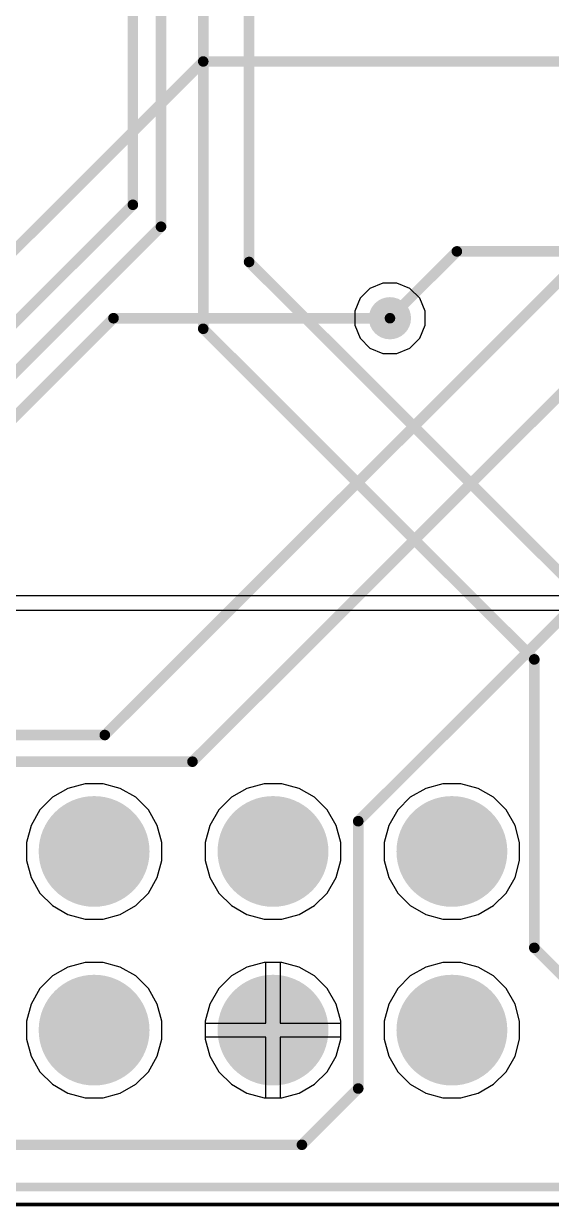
# Model space of a CAD drawing. Header units: inches. Extents: x 0 to 110, y 0 to 95.
# Drawn here: x 60.25 to 67.74, y 14.02 to 30.84 of the extents above; entities that cross this region are included whole.
import ezdxf

# ---------------------------------------------------------------- set-up
doc = ezdxf.new("R2010")
doc.units = ezdxf.units.IN
for name, color, linetype in [('Bottom Layer', 5, 'Continuous'), ('Bottom Solder', 6, 'Continuous'), ('Int1', 16, 'Continuous'), ('Int2', 76, 'Continuous'), ('Mechanical 13', 56, 'Continuous'), ('Multi-Layer', 9, 'Continuous'), ('Pad Holes', 156, 'Continuous'), ('Top Courtyard', 56, 'Continuous'), ('Top Layer', 1, 'Continuous'), ('Top Overlay', 2, 'Continuous'), ('Top Solder', 216, 'Continuous'), ('Via Holes', 16, 'Continuous')]:
    doc.layers.add(name, color=color, linetype=linetype)

# ---------------------------------------------------------------- blocks, each defined once
blk = doc.blocks.new('RPI_1037')
at = {"layer": 'Bottom Layer'}
h = blk.add_hatch(color=5, dxfattribs=at)
edge = h.paths.add_edge_path()
edge.add_arc((-21.43, 25.77), 0.762, 0, 360)
h = blk.add_hatch(color=5, dxfattribs=at)
edge = h.paths.add_edge_path()
edge.add_arc((-18.89, 25.77), 0.762, 0, 360)
h = blk.add_hatch(color=5, dxfattribs=at)
edge = h.paths.add_edge_path()
edge.add_arc((-16.35, 25.77), 0.762, 0, 360)
h = blk.add_hatch(color=5, dxfattribs=at)
edge = h.paths.add_edge_path()
edge.add_arc((-21.43, 23.23), 0.762, 0, 360)
h = blk.add_hatch(color=5, dxfattribs=at)
edge = h.paths.add_edge_path()
edge.add_arc((-18.89, 23.23), 0.762, 0, 360)
h = blk.add_hatch(color=5, dxfattribs=at)
edge = h.paths.add_edge_path()
edge.add_arc((-16.35, 23.23), 0.762, 0, 360)
at = {"layer": 'Bottom Solder'}
h = blk.add_hatch(color=6, dxfattribs=at)
edge = h.paths.add_edge_path()
edge.add_arc((-21.43, 25.77), 0.787, 0, 360)
h = blk.add_hatch(color=6, dxfattribs=at)
edge = h.paths.add_edge_path()
edge.add_arc((-18.89, 25.77), 0.787, 0, 360)
h = blk.add_hatch(color=6, dxfattribs=at)
edge = h.paths.add_edge_path()
edge.add_arc((-16.35, 25.77), 0.787, 0, 360)
h = blk.add_hatch(color=6, dxfattribs=at)
edge = h.paths.add_edge_path()
edge.add_arc((-21.43, 23.23), 0.787, 0, 360)
h = blk.add_hatch(color=6, dxfattribs=at)
edge = h.paths.add_edge_path()
edge.add_arc((-18.89, 23.23), 0.787, 0, 360)
h = blk.add_hatch(color=6, dxfattribs=at)
edge = h.paths.add_edge_path()
edge.add_arc((-16.35, 23.23), 0.787, 0, 360)
at = {"layer": 'Int1'}
h = blk.add_hatch(color=16, dxfattribs=at)
edge = h.paths.add_edge_path()
edge.add_arc((-21.43, 25.77), 0.762, 0, 360)
h = blk.add_hatch(color=16, dxfattribs=at)
edge = h.paths.add_edge_path()
edge.add_arc((-18.89, 25.77), 0.762, 0, 360)
h = blk.add_hatch(color=16, dxfattribs=at)
edge = h.paths.add_edge_path()
edge.add_arc((-16.35, 25.77), 0.762, 0, 360)
h = blk.add_hatch(color=16, dxfattribs=at)
edge = h.paths.add_edge_path()
edge.add_arc((-21.43, 23.23), 0.762, 0, 360)
h = blk.add_hatch(color=16, dxfattribs=at)
edge = h.paths.add_edge_path()
edge.add_arc((-18.89, 23.23), 0.762, 0, 360)
h = blk.add_hatch(color=16, dxfattribs=at)
edge = h.paths.add_edge_path()
edge.add_arc((-16.35, 23.23), 0.762, 0, 360)
at = {"layer": 'Int2'}
h = blk.add_hatch(color=76, dxfattribs=at)
edge = h.paths.add_edge_path()
edge.add_arc((-21.43, 25.77), 0.762, 0, 360)
h = blk.add_hatch(color=76, dxfattribs=at)
edge = h.paths.add_edge_path()
edge.add_arc((-18.89, 25.77), 0.762, 0, 360)
h = blk.add_hatch(color=76, dxfattribs=at)
edge = h.paths.add_edge_path()
edge.add_arc((-16.35, 25.77), 0.762, 0, 360)
h = blk.add_hatch(color=76, dxfattribs=at)
edge = h.paths.add_edge_path()
edge.add_arc((-21.43, 23.23), 0.762, 0, 360)
h = blk.add_hatch(color=76, dxfattribs=at)
edge = h.paths.add_edge_path()
edge.add_arc((-18.89, 23.23), 0.762, 0, 360)
h = blk.add_hatch(color=76, dxfattribs=at)
edge = h.paths.add_edge_path()
edge.add_arc((-16.35, 23.23), 0.762, 0, 360)
at = {"layer": 'Multi-Layer'}
h = blk.add_hatch(color=9, dxfattribs=at)
edge = h.paths.add_edge_path()
edge.add_arc((-21.43, 25.77), 0.762, 0, 360)
h = blk.add_hatch(color=9, dxfattribs=at)
edge = h.paths.add_edge_path()
edge.add_arc((-18.89, 25.77), 0.762, 0, 360)
h = blk.add_hatch(color=9, dxfattribs=at)
edge = h.paths.add_edge_path()
edge.add_arc((-16.35, 25.77), 0.762, 0, 360)
h = blk.add_hatch(color=9, dxfattribs=at)
edge = h.paths.add_edge_path()
edge.add_arc((-21.43, 23.23), 0.762, 0, 360)
h = blk.add_hatch(color=9, dxfattribs=at)
edge = h.paths.add_edge_path()
edge.add_arc((-18.89, 23.23), 0.762, 0, 360)
h = blk.add_hatch(color=9, dxfattribs=at)
edge = h.paths.add_edge_path()
edge.add_arc((-16.35, 23.23), 0.762, 0, 360)
at = {"layer": 'Pad Holes'}
h = blk.add_hatch(color=7, dxfattribs=at)
edge = h.paths.add_edge_path()
edge.add_arc((-21.43, 25.77), 0.508, 0, 360)
h = blk.add_hatch(color=7, dxfattribs=at)
edge = h.paths.add_edge_path()
edge.add_arc((-18.89, 25.77), 0.508, 0, 360)
h = blk.add_hatch(color=7, dxfattribs=at)
edge = h.paths.add_edge_path()
edge.add_arc((-16.35, 25.77), 0.508, 0, 360)
h = blk.add_hatch(color=7, dxfattribs=at)
edge = h.paths.add_edge_path()
edge.add_arc((-21.43, 23.23), 0.508, 0, 360)
h = blk.add_hatch(color=7, dxfattribs=at)
edge = h.paths.add_edge_path()
edge.add_arc((-18.89, 23.23), 0.508, 0, 360)
h = blk.add_hatch(color=7, dxfattribs=at)
edge = h.paths.add_edge_path()
edge.add_arc((-16.35, 23.23), 0.508, 0, 360)
at = {"layer": 'Top Layer'}
h = blk.add_hatch(color=1, dxfattribs=at)
edge = h.paths.add_edge_path()
edge.add_arc((-21.43, 25.77), 0.762, 0, 360)
h = blk.add_hatch(color=1, dxfattribs=at)
edge = h.paths.add_edge_path()
edge.add_arc((-18.89, 25.77), 0.762, 0, 360)
h = blk.add_hatch(color=1, dxfattribs=at)
edge = h.paths.add_edge_path()
edge.add_arc((-16.35, 25.77), 0.762, 0, 360)
h = blk.add_hatch(color=1, dxfattribs=at)
edge = h.paths.add_edge_path()
edge.add_arc((-21.43, 23.23), 0.762, 0, 360)
h = blk.add_hatch(color=1, dxfattribs=at)
edge = h.paths.add_edge_path()
edge.add_arc((-18.89, 23.23), 0.762, 0, 360)
h = blk.add_hatch(color=1, dxfattribs=at)
edge = h.paths.add_edge_path()
edge.add_arc((-16.35, 23.23), 0.762, 0, 360)
at = {"layer": 'Top Solder'}
h = blk.add_hatch(color=216, dxfattribs=at)
edge = h.paths.add_edge_path()
edge.add_arc((-21.43, 25.77), 0.787, 0, 360)
h = blk.add_hatch(color=216, dxfattribs=at)
edge = h.paths.add_edge_path()
edge.add_arc((-18.89, 25.77), 0.787, 0, 360)
h = blk.add_hatch(color=216, dxfattribs=at)
edge = h.paths.add_edge_path()
edge.add_arc((-16.35, 25.77), 0.787, 0, 360)
h = blk.add_hatch(color=216, dxfattribs=at)
edge = h.paths.add_edge_path()
edge.add_arc((-21.43, 23.23), 0.787, 0, 360)
h = blk.add_hatch(color=216, dxfattribs=at)
edge = h.paths.add_edge_path()
edge.add_arc((-18.89, 23.23), 0.787, 0, 360)
h = blk.add_hatch(color=216, dxfattribs=at)
edge = h.paths.add_edge_path()
edge.add_arc((-16.35, 23.23), 0.787, 0, 360)
at = {"layer": 'Mechanical 13'}
blk.add_lwpolyline([(39.5, 28, 0.127, 0.127, 0), (-39.5, 28, 0.127, 0.127, 0)], format="xyseb", dxfattribs=at)
at = {"layer": 'Top Courtyard'}
blk.add_lwpolyline([(45.25, 28.25, 0.05, 0.05, 0), (-42.75, 28.25, 0.05, 0.05, 0)], format="xyseb", dxfattribs=at)
at = {"layer": 'Top Overlay'}
blk.add_lwpolyline([(39.5, 28, 0.127, 0.127, 0), (-39.5, 28, 0.127, 0.127, 0)], format="xyseb", dxfattribs=at)

msp = doc.modelspace()

# ---------------------------------------------------------------- hatches: boundary and pattern name
at = {"layer": 'Bottom Layer'}
h = msp.add_hatch(color=5, dxfattribs=at)
edge = h.paths.add_edge_path()
edge.add_arc((65.45, 26.65), 0.3, 0, 360)
at = {"layer": 'Int1'}
h = msp.add_hatch(color=16, dxfattribs=at)
edge = h.paths.add_edge_path()
edge.add_arc((65.45, 26.65), 0.3, 0, 360)
at = {"layer": 'Int2'}
h = msp.add_hatch(color=76, dxfattribs=at)
edge = h.paths.add_edge_path()
edge.add_arc((65.45, 26.65), 0.3, 0, 360)
at = {"layer": 'Top Layer'}
h = msp.add_hatch(color=1, dxfattribs=at)
edge = h.paths.add_edge_path()
edge.add_arc((65.45, 26.65), 0.3, 0, 360)
at = {"layer": 'Via Holes'}
h = msp.add_hatch(color=7, dxfattribs=at)
edge = h.paths.add_edge_path()
edge.add_arc((65.45, 26.65), 0.15, 0, 360)

# ---------------------------------------------------------------- linework, layer by layer
at = {"layer": 'Bottom Layer'}
for points in [[(54.375, 21.875, 0.15, 0.15, 0), (62.8, 30.3, 0.15, 0.15, 0)], [(62.8, 30.3, 0.15, 0.15, 0), (83.8, 30.3, 0.15, 0.15, 0)], [(61.402, 20.725, 0.15, 0.15, 0), (69.975, 29.298, 0.15, 0.15, 0)], [(62.646, 20.346, 0.15, 0.15, 0), (70.9, 28.6, 0.15, 0.15, 0)], [(65, 19.5, 0.15, 0.15, 0), (73.9, 28.4, 0.15, 0.15, 0)], [(56.2, 21.325, 0.15, 0.15, 0), (61.525, 26.65, 0.15, 0.15, 0)], [(61.525, 26.65, 0.15, 0.15, 0), (65.45, 26.65, 0.15, 0.15, 0)], [(40.045, 20.725, 0.15, 0.15, 0), (61.402, 20.725, 0.15, 0.15, 0)], [(42.646, 20.346, 0.15, 0.15, 0), (62.646, 20.346, 0.15, 0.15, 0)], [(65, 15.7, 0.15, 0.15, 0), (65, 19.5, 0.15, 0.15, 0)], [(64.2, 14.9, 0.15, 0.15, 0), (65, 15.7, 0.15, 0.15, 0)], [(45.1, 14.9, 0.15, 0.15, 0), (64.2, 14.9, 0.15, 0.15, 0)]]:
    msp.add_lwpolyline(points, format="xyseb", dxfattribs=at)
for points in [[(62.762, 30.3, 0.075, 0.075, 1), (62.837, 30.3, 0.075, 0.075, 1)], [(62.762, 30.3, 0.075, 0.075, 1), (62.837, 30.3, 0.075, 0.075, 1)], [(61.487, 26.65, 0.075, 0.075, 1), (61.563, 26.65, 0.075, 0.075, 1)], [(61.487, 26.65, 0.075, 0.075, 1), (61.563, 26.65, 0.075, 0.075, 1)], [(65.413, 26.65, 0.075, 0.075, 1), (65.488, 26.65, 0.075, 0.075, 1)], [(61.364, 20.725, 0.075, 0.075, 1), (61.439, 20.725, 0.075, 0.075, 1)], [(61.364, 20.725, 0.075, 0.075, 1), (61.439, 20.725, 0.075, 0.075, 1)], [(62.609, 20.346, 0.075, 0.075, 1), (62.684, 20.346, 0.075, 0.075, 1)], [(62.609, 20.346, 0.075, 0.075, 1), (62.684, 20.346, 0.075, 0.075, 1)], [(64.962, 19.5, 0.075, 0.075, 1), (65.038, 19.5, 0.075, 0.075, 1)], [(64.962, 19.5, 0.075, 0.075, 1), (65.038, 19.5, 0.075, 0.075, 1)], [(64.962, 15.7, 0.075, 0.075, 1), (65.038, 15.7, 0.075, 0.075, 1)], [(64.962, 15.7, 0.075, 0.075, 1), (65.038, 15.7, 0.075, 0.075, 1)], [(64.163, 14.9, 0.075, 0.075, 1), (64.238, 14.9, 0.075, 0.075, 1)], [(64.163, 14.9, 0.075, 0.075, 1), (64.238, 14.9, 0.075, 0.075, 1)]]:
    msp.add_lwpolyline(points, format="xyseb", close=True, dxfattribs=at)
at = {"layer": 'Int1'}
for p, q in [((65.167, 27.074), (65.026, 26.933)), ((65.351, 27.15), (65.167, 27.074)), ((65.549, 27.15), (65.351, 27.15)), ((65.733, 27.074), (65.549, 27.15)), ((65.874, 26.933), (65.733, 27.074)), ((65.026, 26.933), (64.95, 26.749)), ((65.95, 26.749), (65.874, 26.933)), ((64.95, 26.749), (64.95, 26.551)), ((65.95, 26.551), (65.95, 26.749)), ((64.95, 26.551), (65.026, 26.367)), ((65.874, 26.367), (65.95, 26.551)), ((65.026, 26.367), (65.167, 26.226)), ((65.733, 26.226), (65.874, 26.367)), ((65.167, 26.226), (65.351, 26.15)), ((65.351, 26.15), (65.549, 26.15)), ((65.549, 26.15), (65.733, 26.226)), ((80.014, 22.704), (54.704, 22.704)), ((54.5, 22.5), (80.014, 22.5)), ((61.123, 20.032), (60.879, 19.966)), ((61.377, 20.032), (61.123, 20.032)), ((61.621, 19.966), (61.377, 20.032)), ((63.663, 20.032), (63.419, 19.966)), ((63.917, 20.032), (63.663, 20.032)), ((64.161, 19.966), (63.917, 20.032)), ((66.203, 20.032), (65.959, 19.966)), ((66.457, 20.032), (66.203, 20.032)), ((66.701, 19.966), (66.457, 20.032)), ((60.659, 19.84), (60.48, 19.661)), ((60.879, 19.966), (60.659, 19.84)), ((61.841, 19.84), (61.621, 19.966)), ((62.02, 19.661), (61.841, 19.84)), ((63.199, 19.84), (63.02, 19.661)), ((63.419, 19.966), (63.199, 19.84)), ((64.381, 19.84), (64.161, 19.966)), ((64.56, 19.661), (64.381, 19.84)), ((65.739, 19.84), (65.56, 19.661)), ((65.959, 19.966), (65.739, 19.84)), ((66.921, 19.84), (66.701, 19.966)), ((67.1, 19.661), (66.921, 19.84)), ((60.48, 19.661), (60.354, 19.441)), ((62.146, 19.441), (62.02, 19.661)), ((63.02, 19.661), (62.894, 19.441)), ((64.686, 19.441), (64.56, 19.661)), ((65.56, 19.661), (65.434, 19.441)), ((67.226, 19.441), (67.1, 19.661)), ((60.354, 19.441), (60.288, 19.197)), ((62.212, 19.197), (62.146, 19.441)), ((62.894, 19.441), (62.828, 19.197)), ((64.752, 19.197), (64.686, 19.441)), ((65.434, 19.441), (65.368, 19.197)), ((67.292, 19.197), (67.226, 19.441)), ((60.288, 19.197), (60.288, 18.943)), ((62.212, 18.943), (62.212, 19.197)), ((62.828, 19.197), (62.828, 18.943)), ((64.752, 18.943), (64.752, 19.197)), ((65.368, 19.197), (65.368, 18.943)), ((67.292, 18.943), (67.292, 19.197)), ((60.288, 18.943), (60.354, 18.699)), ((62.146, 18.699), (62.212, 18.943)), ((62.828, 18.943), (62.894, 18.699)), ((64.686, 18.699), (64.752, 18.943)), ((65.368, 18.943), (65.434, 18.699)), ((67.226, 18.699), (67.292, 18.943)), ((60.354, 18.699), (60.48, 18.479)), ((62.02, 18.479), (62.146, 18.699)), ((62.894, 18.699), (63.02, 18.479)), ((64.56, 18.479), (64.686, 18.699)), ((65.434, 18.699), (65.56, 18.479)), ((67.1, 18.479), (67.226, 18.699)), ((60.48, 18.479), (60.659, 18.3)), ((61.841, 18.3), (62.02, 18.479)), ((63.02, 18.479), (63.199, 18.3)), ((64.381, 18.3), (64.56, 18.479)), ((65.56, 18.479), (65.739, 18.3)), ((66.921, 18.3), (67.1, 18.479)), ((60.659, 18.3), (60.879, 18.174)), ((60.879, 18.174), (61.123, 18.108)), ((61.377, 18.108), (61.621, 18.174)), ((61.621, 18.174), (61.841, 18.3)), ((63.199, 18.3), (63.419, 18.174)), ((63.419, 18.174), (63.663, 18.108)), ((63.917, 18.108), (64.161, 18.174)), ((64.161, 18.174), (64.381, 18.3)), ((65.739, 18.3), (65.959, 18.174)), ((65.959, 18.174), (66.203, 18.108)), ((66.457, 18.108), (66.701, 18.174)), ((66.701, 18.174), (66.921, 18.3)), ((61.123, 18.108), (61.377, 18.108)), ((63.663, 18.108), (63.917, 18.108)), ((66.203, 18.108), (66.457, 18.108)), ((61.123, 17.492), (60.879, 17.426)), ((61.377, 17.492), (61.123, 17.492)), ((61.621, 17.426), (61.377, 17.492)), ((63.663, 17.492), (63.419, 17.426)), ((63.917, 17.492), (63.663, 17.492)), ((64.161, 17.426), (63.917, 17.492)), ((66.203, 17.492), (65.959, 17.426)), ((66.457, 17.492), (66.203, 17.492)), ((66.701, 17.426), (66.457, 17.492)), ((60.879, 17.426), (60.659, 17.3)), ((61.841, 17.3), (61.621, 17.426)), ((63.419, 17.426), (63.199, 17.3)), ((64.381, 17.3), (64.161, 17.426)), ((65.959, 17.426), (65.739, 17.3)), ((66.921, 17.3), (66.701, 17.426)), ((60.659, 17.3), (60.48, 17.121)), ((62.02, 17.121), (61.841, 17.3)), ((63.199, 17.3), (63.02, 17.121)), ((64.56, 17.121), (64.381, 17.3)), ((65.739, 17.3), (65.56, 17.121)), ((67.1, 17.121), (66.921, 17.3)), ((60.48, 17.121), (60.354, 16.901)), ((62.146, 16.901), (62.02, 17.121)), ((63.02, 17.121), (62.894, 16.901)), ((64.686, 16.901), (64.56, 17.121)), ((65.56, 17.121), (65.434, 16.901)), ((67.226, 16.901), (67.1, 17.121)), ((60.354, 16.901), (60.288, 16.657)), ((62.212, 16.657), (62.146, 16.901)), ((62.894, 16.901), (62.828, 16.657)), ((64.752, 16.657), (64.686, 16.901)), ((65.434, 16.901), (65.368, 16.657)), ((67.292, 16.657), (67.226, 16.901)), ((60.288, 16.657), (60.288, 16.403)), ((62.212, 16.403), (62.212, 16.657)), ((62.828, 16.657), (62.828, 16.403)), ((64.752, 16.403), (64.752, 16.657)), ((65.368, 16.657), (65.368, 16.403)), ((67.292, 16.403), (67.292, 16.657)), ((60.288, 16.403), (60.354, 16.159)), ((62.146, 16.159), (62.212, 16.403)), ((62.828, 16.403), (62.894, 16.159)), ((64.686, 16.159), (64.752, 16.403)), ((65.368, 16.403), (65.434, 16.159)), ((67.226, 16.159), (67.292, 16.403)), ((60.354, 16.159), (60.48, 15.939)), ((62.02, 15.939), (62.146, 16.159)), ((62.894, 16.159), (63.02, 15.939)), ((64.56, 15.939), (64.686, 16.159)), ((65.434, 16.159), (65.56, 15.939)), ((67.1, 15.939), (67.226, 16.159)), ((60.48, 15.939), (60.659, 15.76)), ((61.841, 15.76), (62.02, 15.939)), ((63.02, 15.939), (63.199, 15.76)), ((64.381, 15.76), (64.56, 15.939)), ((65.56, 15.939), (65.739, 15.76)), ((66.921, 15.76), (67.1, 15.939)), ((60.659, 15.76), (60.879, 15.634)), ((61.621, 15.634), (61.841, 15.76)), ((63.199, 15.76), (63.419, 15.634)), ((64.161, 15.634), (64.381, 15.76)), ((65.739, 15.76), (65.959, 15.634)), ((66.701, 15.634), (66.921, 15.76)), ((60.879, 15.634), (61.123, 15.568)), ((61.123, 15.568), (61.377, 15.568)), ((61.377, 15.568), (61.621, 15.634)), ((63.419, 15.634), (63.663, 15.568)), ((63.663, 15.568), (63.917, 15.568)), ((63.917, 15.568), (64.161, 15.634)), ((65.959, 15.634), (66.203, 15.568)), ((66.203, 15.568), (66.457, 15.568)), ((66.457, 15.568), (66.701, 15.634))]:
    msp.add_line(p, q, dxfattribs=at)
at = {"layer": 'Int2'}
for p, q in [((65.167, 27.074), (65.026, 26.933)), ((65.351, 27.15), (65.167, 27.074)), ((65.549, 27.15), (65.351, 27.15)), ((65.733, 27.074), (65.549, 27.15)), ((65.874, 26.933), (65.733, 27.074)), ((65.026, 26.933), (64.95, 26.749)), ((65.95, 26.749), (65.874, 26.933)), ((64.95, 26.749), (64.95, 26.551)), ((65.95, 26.551), (65.95, 26.749)), ((64.95, 26.551), (65.026, 26.367)), ((65.874, 26.367), (65.95, 26.551)), ((65.026, 26.367), (65.167, 26.226)), ((65.733, 26.226), (65.874, 26.367)), ((65.167, 26.226), (65.351, 26.15)), ((65.351, 26.15), (65.549, 26.15)), ((65.549, 26.15), (65.733, 26.226)), ((61.123, 20.032), (60.879, 19.966)), ((61.377, 20.032), (61.123, 20.032)), ((61.621, 19.966), (61.377, 20.032)), ((63.663, 20.032), (63.419, 19.966)), ((63.917, 20.032), (63.663, 20.032)), ((64.161, 19.966), (63.917, 20.032)), ((66.203, 20.032), (65.959, 19.966)), ((66.457, 20.032), (66.203, 20.032)), ((66.701, 19.966), (66.457, 20.032)), ((60.659, 19.84), (60.48, 19.661)), ((60.879, 19.966), (60.659, 19.84)), ((61.841, 19.84), (61.621, 19.966)), ((62.02, 19.661), (61.841, 19.84)), ((63.199, 19.84), (63.02, 19.661)), ((63.419, 19.966), (63.199, 19.84)), ((64.381, 19.84), (64.161, 19.966)), ((64.56, 19.661), (64.381, 19.84)), ((65.739, 19.84), (65.56, 19.661)), ((65.959, 19.966), (65.739, 19.84)), ((66.921, 19.84), (66.701, 19.966)), ((67.1, 19.661), (66.921, 19.84)), ((60.48, 19.661), (60.354, 19.441)), ((62.146, 19.441), (62.02, 19.661)), ((63.02, 19.661), (62.894, 19.441)), ((64.686, 19.441), (64.56, 19.661)), ((65.56, 19.661), (65.434, 19.441)), ((67.226, 19.441), (67.1, 19.661)), ((60.354, 19.441), (60.288, 19.197)), ((62.212, 19.197), (62.146, 19.441)), ((62.894, 19.441), (62.828, 19.197)), ((64.752, 19.197), (64.686, 19.441)), ((65.434, 19.441), (65.368, 19.197)), ((67.292, 19.197), (67.226, 19.441)), ((60.288, 19.197), (60.288, 18.943)), ((62.212, 18.943), (62.212, 19.197)), ((62.828, 19.197), (62.828, 18.943)), ((64.752, 18.943), (64.752, 19.197)), ((65.368, 19.197), (65.368, 18.943)), ((67.292, 18.943), (67.292, 19.197)), ((60.288, 18.943), (60.354, 18.699)), ((62.146, 18.699), (62.212, 18.943)), ((62.828, 18.943), (62.894, 18.699)), ((64.686, 18.699), (64.752, 18.943)), ((65.368, 18.943), (65.434, 18.699)), ((67.226, 18.699), (67.292, 18.943)), ((60.354, 18.699), (60.48, 18.479)), ((62.02, 18.479), (62.146, 18.699)), ((62.894, 18.699), (63.02, 18.479)), ((64.56, 18.479), (64.686, 18.699)), ((65.434, 18.699), (65.56, 18.479)), ((67.1, 18.479), (67.226, 18.699)), ((60.48, 18.479), (60.659, 18.3)), ((61.841, 18.3), (62.02, 18.479)), ((63.02, 18.479), (63.199, 18.3)), ((64.381, 18.3), (64.56, 18.479)), ((65.56, 18.479), (65.739, 18.3)), ((66.921, 18.3), (67.1, 18.479)), ((60.659, 18.3), (60.879, 18.174)), ((60.879, 18.174), (61.123, 18.108)), ((61.377, 18.108), (61.621, 18.174)), ((61.621, 18.174), (61.841, 18.3)), ((63.199, 18.3), (63.419, 18.174)), ((63.419, 18.174), (63.663, 18.108)), ((63.917, 18.108), (64.161, 18.174)), ((64.161, 18.174), (64.381, 18.3)), ((65.739, 18.3), (65.959, 18.174)), ((65.959, 18.174), (66.203, 18.108)), ((66.457, 18.108), (66.701, 18.174)), ((66.701, 18.174), (66.921, 18.3)), ((61.123, 18.108), (61.377, 18.108)), ((63.663, 18.108), (63.917, 18.108)), ((66.203, 18.108), (66.457, 18.108)), ((61.123, 17.492), (60.879, 17.426)), ((61.377, 17.492), (61.123, 17.492)), ((61.621, 17.426), (61.377, 17.492)), ((63.663, 17.492), (63.419, 17.426)), ((63.69, 17.492), (63.663, 17.492)), ((63.69, 16.63), (63.69, 17.492)), ((63.917, 17.492), (63.89, 17.492)), ((63.89, 17.492), (63.89, 16.63)), ((64.161, 17.426), (63.917, 17.492)), ((66.203, 17.492), (65.959, 17.426)), ((66.457, 17.492), (66.203, 17.492)), ((66.701, 17.426), (66.457, 17.492)), ((60.879, 17.426), (60.659, 17.3)), ((61.841, 17.3), (61.621, 17.426)), ((63.419, 17.426), (63.199, 17.3)), ((64.381, 17.3), (64.161, 17.426)), ((65.959, 17.426), (65.739, 17.3)), ((66.921, 17.3), (66.701, 17.426)), ((60.659, 17.3), (60.48, 17.121)), ((62.02, 17.121), (61.841, 17.3)), ((63.199, 17.3), (63.02, 17.121)), ((64.56, 17.121), (64.381, 17.3)), ((65.739, 17.3), (65.56, 17.121)), ((67.1, 17.121), (66.921, 17.3)), ((60.48, 17.121), (60.354, 16.901)), ((62.146, 16.901), (62.02, 17.121)), ((63.02, 17.121), (62.894, 16.901)), ((64.686, 16.901), (64.56, 17.121)), ((65.56, 17.121), (65.434, 16.901)), ((67.226, 16.901), (67.1, 17.121)), ((60.354, 16.901), (60.288, 16.657)), ((62.212, 16.657), (62.146, 16.901)), ((62.894, 16.901), (62.828, 16.657)), ((64.752, 16.657), (64.686, 16.901)), ((65.434, 16.901), (65.368, 16.657)), ((67.292, 16.657), (67.226, 16.901)), ((60.288, 16.657), (60.288, 16.403)), ((62.212, 16.403), (62.212, 16.657)), ((62.828, 16.657), (62.828, 16.63)), ((64.752, 16.63), (64.752, 16.657)), ((65.368, 16.657), (65.368, 16.403)), ((67.292, 16.403), (67.292, 16.657)), ((62.828, 16.63), (63.69, 16.63)), ((63.89, 16.63), (64.752, 16.63)), ((60.288, 16.403), (60.354, 16.159)), ((62.146, 16.159), (62.212, 16.403)), ((63.69, 16.43), (62.828, 16.43)), ((62.828, 16.43), (62.828, 16.403)), ((62.828, 16.403), (62.894, 16.159)), ((63.69, 15.568), (63.69, 16.43)), ((64.752, 16.43), (63.89, 16.43)), ((63.89, 16.43), (63.89, 15.568)), ((64.686, 16.159), (64.752, 16.403)), ((64.752, 16.403), (64.752, 16.43)), ((65.368, 16.403), (65.434, 16.159)), ((67.226, 16.159), (67.292, 16.403)), ((60.354, 16.159), (60.48, 15.939)), ((62.02, 15.939), (62.146, 16.159)), ((62.894, 16.159), (63.02, 15.939)), ((64.56, 15.939), (64.686, 16.159)), ((65.434, 16.159), (65.56, 15.939)), ((67.1, 15.939), (67.226, 16.159)), ((60.48, 15.939), (60.659, 15.76)), ((61.841, 15.76), (62.02, 15.939)), ((63.02, 15.939), (63.199, 15.76)), ((64.381, 15.76), (64.56, 15.939)), ((65.56, 15.939), (65.739, 15.76)), ((66.921, 15.76), (67.1, 15.939)), ((60.659, 15.76), (60.879, 15.634)), ((61.621, 15.634), (61.841, 15.76)), ((63.199, 15.76), (63.419, 15.634)), ((64.161, 15.634), (64.381, 15.76)), ((65.739, 15.76), (65.959, 15.634)), ((66.701, 15.634), (66.921, 15.76)), ((60.879, 15.634), (61.123, 15.568)), ((61.123, 15.568), (61.377, 15.568)), ((61.377, 15.568), (61.621, 15.634)), ((63.419, 15.634), (63.663, 15.568)), ((63.663, 15.568), (63.69, 15.568)), ((63.89, 15.568), (63.917, 15.568)), ((63.917, 15.568), (64.161, 15.634)), ((65.959, 15.634), (66.203, 15.568)), ((66.203, 15.568), (66.457, 15.568)), ((66.457, 15.568), (66.701, 15.634))]:
    msp.add_line(p, q, dxfattribs=at)
at = {"layer": 'Top Layer'}
for points in [[(63.45, 27.45, 0.15, 0.15, 0), (63.45, 36.05, 0.15, 0.15, 0)], [(61.8, 28.263, 0.15, 0.15, 0), (61.8, 35.59, 0.15, 0.15, 0)], [(62.2, 27.95, 0.15, 0.15, 0), (62.2, 35.65, 0.15, 0.15, 0)], [(62.8, 26.5, 0.15, 0.15, 0), (62.8, 35.675, 0.15, 0.15, 0)], [(54.75, 21.213, 0.15, 0.15, 0), (61.8, 28.263, 0.15, 0.15, 0)], [(53.53, 19.28, 0.15, 0.15, 0), (62.2, 27.95, 0.15, 0.15, 0)], [(65.45, 26.65, 0.15, 0.15, 0), (66.4, 27.6, 0.15, 0.15, 0)], [(66.4, 27.6, 0.15, 0.15, 0), (70.9, 27.6, 0.15, 0.15, 0)], [(63.45, 27.45, 0.15, 0.15, 0), (70, 20.9, 0.15, 0.15, 0)], [(62.8, 26.5, 0.15, 0.15, 0), (67.5, 21.8, 0.15, 0.15, 0)], [(67.5, 17.7, 0.15, 0.15, 0), (67.5, 21.8, 0.15, 0.15, 0)], [(67.5, 17.7, 0.15, 0.15, 0), (68.77, 16.43, 0.15, 0.15, 0)]]:
    msp.add_lwpolyline(points, format="xyseb", dxfattribs=at)
for points in [[(61.763, 28.263, 0.075, 0.075, 1), (61.838, 28.263, 0.075, 0.075, 1)], [(61.763, 28.263, 0.075, 0.075, 1), (61.838, 28.263, 0.075, 0.075, 1)], [(62.162, 27.95, 0.075, 0.075, 1), (62.238, 27.95, 0.075, 0.075, 1)], [(62.162, 27.95, 0.075, 0.075, 1), (62.238, 27.95, 0.075, 0.075, 1)], [(66.363, 27.6, 0.075, 0.075, 1), (66.438, 27.6, 0.075, 0.075, 1)], [(66.363, 27.6, 0.075, 0.075, 1), (66.438, 27.6, 0.075, 0.075, 1)], [(63.413, 27.45, 0.075, 0.075, 1), (63.488, 27.45, 0.075, 0.075, 1)], [(63.413, 27.45, 0.075, 0.075, 1), (63.488, 27.45, 0.075, 0.075, 1)], [(62.762, 26.5, 0.075, 0.075, 1), (62.837, 26.5, 0.075, 0.075, 1)], [(62.762, 26.5, 0.075, 0.075, 1), (62.837, 26.5, 0.075, 0.075, 1)], [(65.413, 26.65, 0.075, 0.075, 1), (65.488, 26.65, 0.075, 0.075, 1)], [(67.462, 21.8, 0.075, 0.075, 1), (67.538, 21.8, 0.075, 0.075, 1)], [(67.462, 21.8, 0.075, 0.075, 1), (67.538, 21.8, 0.075, 0.075, 1)], [(67.462, 17.7, 0.075, 0.075, 1), (67.538, 17.7, 0.075, 0.075, 1)], [(67.462, 17.7, 0.075, 0.075, 1), (67.538, 17.7, 0.075, 0.075, 1)]]:
    msp.add_lwpolyline(points, format="xyseb", close=True, dxfattribs=at)

# ---------------------------------------------------------------- block references
at = {"rotation": 180}
msp.add_blockref('RPI_1037', (44.9, 42.3), dxfattribs=at)

doc.saveas('drawing.dxf')
